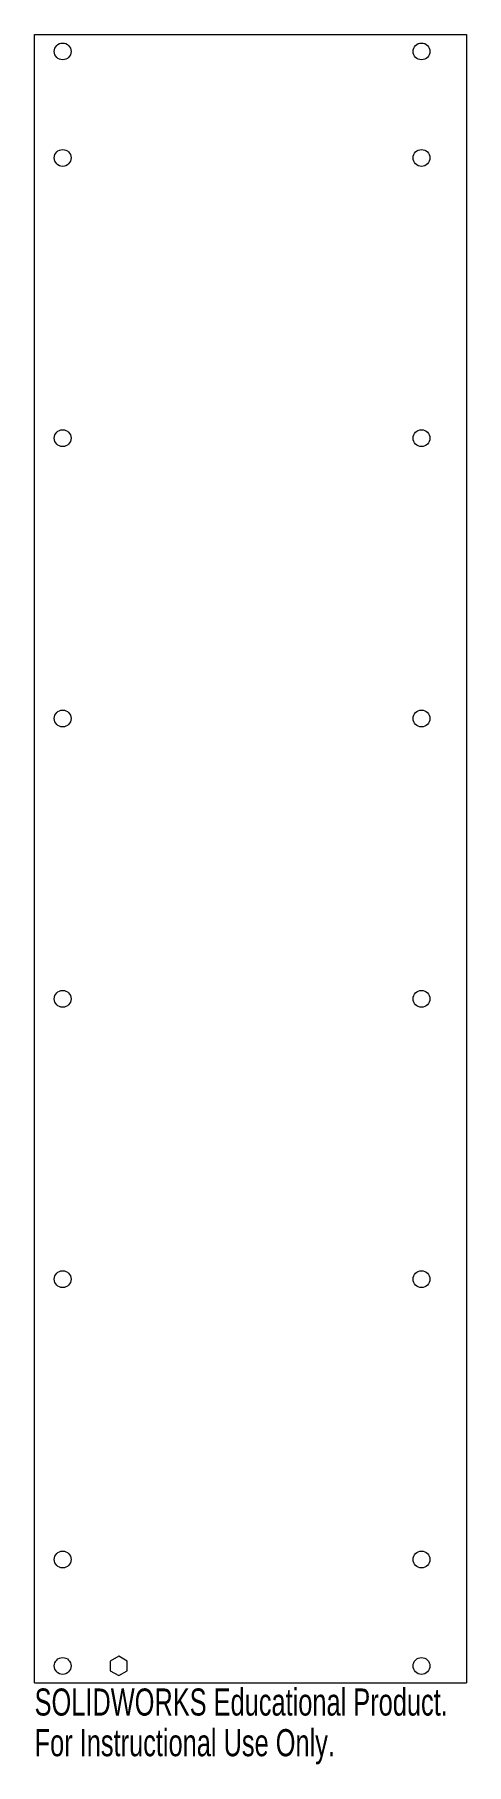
# Model space of a CAD drawing. Header units: millimetres. Extents: x 3 to 80, y -162 to 147.
import ezdxf

# ---------------------------------------------------------------- set-up
doc = ezdxf.new("R2010")
doc.units = ezdxf.units.MM
doc.styles.add('SLDTEXTSTYLE0', font='TXT', dxfattribs={"width": 0.7})

msp = doc.modelspace()

# ---------------------------------------------------------------- linework, layer by layer
at = {"color": 7, "linetype": 'Continuous', "lineweight": 15}
for p, q in [((3, -147), (3, 147)), ((3, 147), (80, 147)), ((80, 147), (80, -147)), ((18, -142.27), (16.5, -143.13)), ((16.5, -143.13), (16.5, -144.87)), ((16.5, -144.87), (18, -145.73)), ((19.5, -143.13), (18, -142.27)), ((18, -145.73), (19.5, -144.87)), ((19.5, -144.87), (19.5, -143.13)), ((3, -147), (80, -147))]:
    msp.add_line(p, q, dxfattribs=at)
for centre in [(8, 144), (72, 144), (8, 125), (72, 125), (8, 75), (72, 75), (8, 25), (72, 25), (8, -25), (72, -25), (8, -75), (72, -75), (8, -125), (72, -125), (8, -144), (72, -144)]:
    msp.add_circle(centre, 1.5, dxfattribs=at)

# ---------------------------------------------------------------- texts
at = {"color": 7, "linetype": 'Continuous', "char_height": 4.8336, "attachment_point": 1, "style": 'SLDTEXTSTYLE0'}
for s, insert in [('SOLIDWORKS Educational Product.', (3, -148.02)), ('For Instructional Use Only.', (3, -155.27))]:
    msp.add_mtext(s, dxfattribs=dict(at, insert=insert))

doc.saveas('drawing.dxf')
